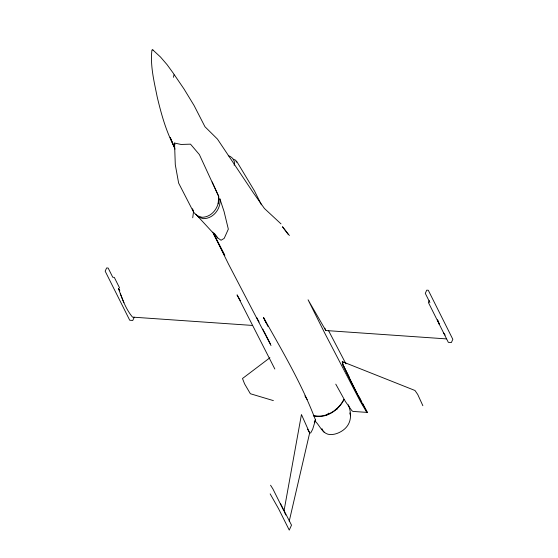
<?xml version="1.0" encoding="UTF-8"?>
<svg xmlns="http://www.w3.org/2000/svg" width="558" height="558" viewBox="0 0 558 558"><rect width="100%" height="100%" fill="white"/><g stroke="black" fill="none" stroke-linecap="round" stroke-linejoin="round"><path stroke-width="0.84" d="M348.366 404.822C352.328 415.215 351.331 425.363 341.322 431.404C337.946 433.42 334.116 434.71 330.148 434.577C322.433 434.25 319.894 425.405 314.942 420.948M151.929 50.004C150.109 65.823 154.106 81.447 157.182 96.848C161.262 114.027 165.991 131.186 174.312 146.873L170.204 137.54L175.003 149.119M218.199 203.775L218.638 196.339L199.387 154.594L190.508 144.159L181.085 144.459L174.535 143.05L175.289 164.673L178.637 183.094L193.738 212.417L197.246 215.73L201.919 217.292C212.605 217.236 219.887 206.279 218.687 196.228L212.145 181.943M192.74 217.753L193.598 211.105M234.179 165.266C235.553 161.018 232.372 156.728 228.264 155.661M173.475 77.325L173.957 74.856M289.211 521.27L309.662 432.917L301.439 414.538L283.987 511.079L272.911 488.941L270.56 485.216M266.103 322.796L263.467 317.446C282.229 350.856 301.92 384.043 315.493 420.007L312.654 429.283L310.673 432.987L309.662 432.917L307.611 429.214M134.227 317.223L132.769 320.452L129.721 320.236L105.169 271.167L106.627 267.945L108.154 268.049L112.765 277.27L114.292 277.375L119.635 288.061M429.262 300.553L428.391 302.492L448.325 342.34L451.373 342.549L452.831 339.32L428.279 290.251L426.758 290.146L425.294 293.375L429.911 302.596M343.874 399.416C338.504 410.221 325.684 418.605 313.45 415.445M343.861 399.765C338.469 410.611 325.607 419.023 313.324 415.85M314.238 422.106L315.493 420.007M326.339 415.382L328.781 413.136M269.919 357.741L242.486 378.519L244.613 383.925L250.368 393.739L273.378 400.609M335.26 409.495L337.548 408.847M252.328 325.426L132.518 317.118C125.62 308.902 122.132 298.579 118.512 288.639L119.684 290.516M335.776 384.148L345.458 401.6L351.889 410.688L352.97 411.413L367.499 412.425L366.425 411.692L360.433 401.62L324.686 333.007L308.072 299.799L325.809 330.524L446.435 338.894M233.258 159.239L235.357 160.034L236.606 162.218M195.921 214.3L217.711 237.924L221.059 240.247L224.204 238.371L228.334 229.15L224.072 211.531L219.838 198.739C221.359 208.455 213.386 218.736 203.335 218.659L198.711 217.195L196.458 214.837M343.1 362.24L342.319 361.633L342.424 363.732L351.428 382.676L360.768 400.874L367.499 412.425M281.009 223.877L264.415 208.476L253.451 192.956L217.439 139.075L204.96 126.736L194.093 105.539L183.987 88.938L172.903 72.666L167.114 64.714L160.523 57.035L152.585 49.697L152.941 50.074M324.261 432.359L322.426 430.092L321.98 428.663M282.578 226.778L289.407 235.518M270.163 493.872L278.554 508.701L289.26 530.1L291.506 525.134L280.548 503.721M282.557 226.904L288.298 234.527M443.708 333.112L445.165 335.079M214.265 233.244L217.711 237.924M236.508 161.032L254.427 190.829L261.423 204.807M304.905 395.866L307.165 399.57M118.512 288.639L119.803 290.802M240.345 300.671L237.045 294.875L274.836 369.012M328.669 330.859L345.946 363.872M256.624 317.39L259.072 322.043M262.804 329.122L263.571 330.58M263.955 331.306L265.845 334.891M271.021 345.562L228.501 264.087L212.793 232.142M349.036 376.81L342.424 363.732L360.768 400.874M359.143 396.822L361.87 402.213M362.644 403.748L366.536 411.448L362.749 403.664M266.222 335.602L266.557 336.272M266.891 336.948L270.33 343.819M263.467 317.446L267.959 326.43M343.079 363.188L342.319 361.633L414.978 390.488L417.74 394.485L422.859 405.701M284.343 511.867L285.78 515.02M324.833 328.195L325.809 330.524M437.472 319.706L439.467 324.63L437.96 320.829M120.298 293.634L123.911 302.743M349.685 412.913L350.584 415.766M192.573 208.706L193.738 212.417M174.535 143.05L174.912 144.717M217.376 241.098L213.847 234.325L224.797 255.473L217.376 241.098"/></g></svg>
